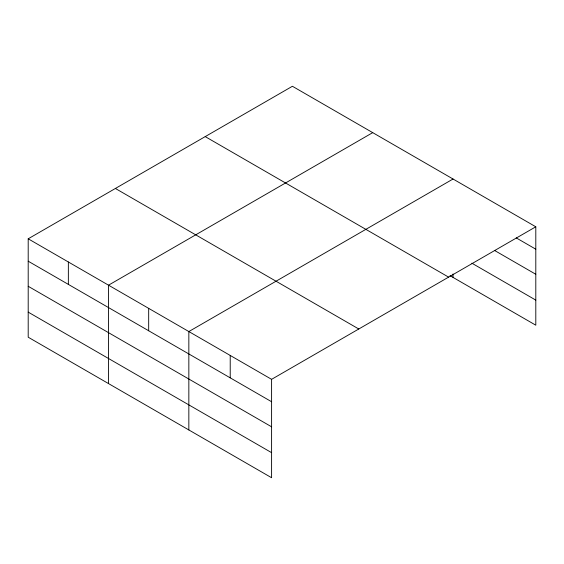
<?xml version="1.0" encoding="UTF-8"?>
<svg xmlns="http://www.w3.org/2000/svg" width="564" height="564" viewBox="0 0 564 564"><rect width="100%" height="100%" fill="white"/><g stroke="black" fill="none" stroke-linecap="round" stroke-linejoin="round"><path stroke-width="0.85" d="M535.8 226.791L292.406 86.271L28.2 238.805L28.2 337.209L271.594 477.729L271.594 379.332L535.8 226.791L535.8 325.195L450.016 275.662M372.726 132.639L108.521 285.18L108.521 383.583M453.047 179.014L188.841 331.554L188.841 429.951M516.243 237.895L535.8 249.189M494.424 250.381L535.8 274.273M471.856 263.191L535.8 300.111M205.218 136.608L448.613 277.128M115.387 188.468L358.782 328.995M28.2 238.805L271.594 379.332M28.2 261.202L271.594 401.73M28.2 286.286L271.594 426.807M28.2 312.125L271.594 452.652M453.047 273.956L453.047 277.417M230.218 355.44L230.218 377.838M148.677 308.367L148.677 330.765M68.357 261.992L68.357 284.39"/></g></svg>
